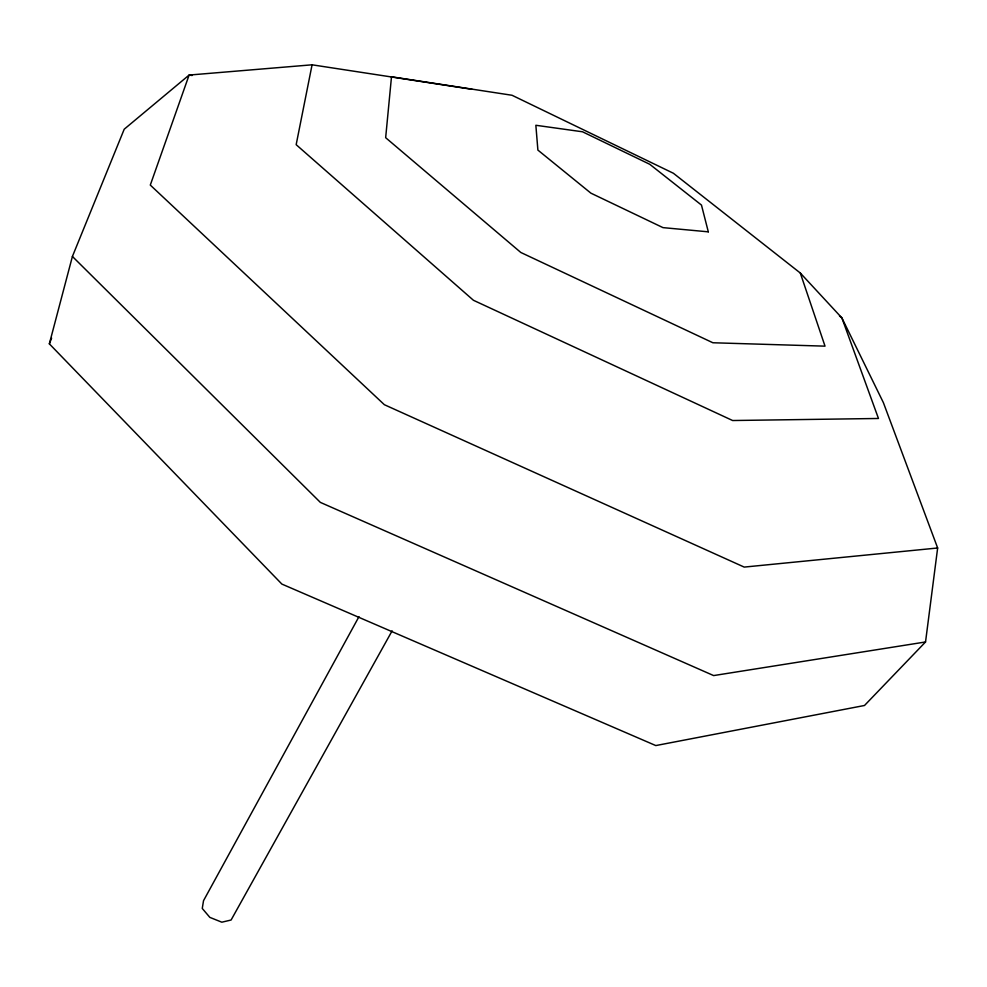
<?xml version="1.0" encoding="UTF-8"?>
<svg xmlns="http://www.w3.org/2000/svg" width="987" height="987" viewBox="0 0 987 987"><rect width="100%" height="100%" fill="white"/><g stroke="black" fill="none" stroke-linecap="round" stroke-linejoin="round"><path stroke-width="1.48" d="M472.094 89.311L312.077 64.809L189.109 75.061L124.214 129.211L72.409 256.46L49.35 343.846L281.875 584.082L655.8 745.567L864.501 705.483L925.535 641.969L937.65 547.995L883.39 402.659L841.886 317.913L800.297 273.017L673.405 173.268L512.043 95.27L391.494 76.801L385.658 137.699L520.815 252.475L712.885 342.76L825.021 346.153L800.297 273.017M312.077 64.809L296.162 144.682L473.439 300.282L732.638 420.524L878.467 418.476L841.886 317.913L839.481 316.013M49.35 343.846L51.608 338.134M358.972 616.665L203.519 900.699L202.261 908.459L209.849 917.379L221.828 922.191L231.094 920.02L392.123 630.841M925.535 641.969L713.638 675.577L320.356 502.395L72.409 256.46M937.65 547.995L744.21 567.093L384.362 404.707L150.295 185.075L189.109 75.061L192.144 75.493M708.308 231.834L662.98 227.627L590.917 193.168L537.89 150.086L535.855 125.275L582.527 131.789L649.779 164.298L701.473 205.074L708.308 231.834"/></g></svg>
